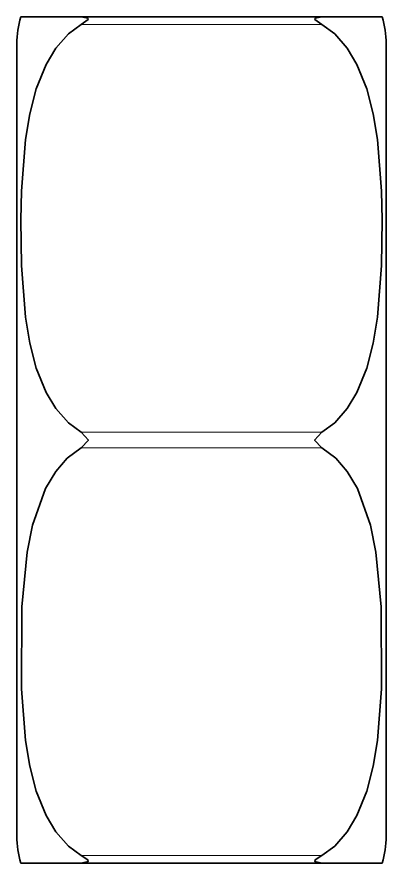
# Model space of a CAD drawing. Extents: x -131 to 1002, y -402 to 783.
# Drawn here: x 554.56 to 556.96, y 173.11 to 178.61 of the extents above; entities that cross this region are included whole.
import ezdxf

# ---------------------------------------------------------------- set-up
doc = ezdxf.new("R2010")
doc.units = 0

msp = doc.modelspace()

# ---------------------------------------------------------------- linework, layer by layer
at = {"color": 7, "lineweight": 35, "ltscale": 0.009787}
for p, q in [((554.976, 178.612), (554.5845, 178.612)), ((556.5411, 178.612), (556.9326, 178.612)), ((554.5845, 173.112), (554.976, 173.112)), ((556.5411, 173.112), (556.9326, 173.112))]:
    msp.add_line(p, q, dxfattribs=at)
at = {"color": 7, "lineweight": 35, "ltscale": 0.03913}
for p, q in [((554.976, 178.612), (556.5411, 178.612)), ((554.976, 173.112), (556.5411, 173.112))]:
    msp.add_line(p, q, dxfattribs=at)
at = {"color": 7, "lineweight": 13, "ltscale": 0.03913}
for p, q in [((554.976, 178.562), (556.5411, 178.562)), ((554.976, 175.912), (556.5411, 175.912)), ((554.976, 175.812), (556.5411, 175.812)), ((554.976, 173.162), (556.5411, 173.162))]:
    msp.add_line(p, q, dxfattribs=at)
at = {"color": 7, "lineweight": 35, "ltscale": 0.030886}
for p, q in [((554.5585, 177.202), (554.5585, 178.4374)), ((556.9585, 177.202), (556.9585, 178.4374))]:
    msp.add_line(p, q, dxfattribs=at)
at = {"color": 7, "lineweight": 35, "ltscale": 0.097885}
for p, q in [((554.5585, 173.2866), (554.5585, 177.202)), ((556.9585, 173.2866), (556.9585, 177.202))]:
    msp.add_line(p, q, dxfattribs=at)
at = {"color": 7, "lineweight": 35}
for points in [[(554.976, 178.612), (555.0192, 178.6047), (555.0225, 178.5956), (554.976, 178.562)], [(556.5411, 178.612), (556.4979, 178.6047), (556.4946, 178.5956), (556.5411, 178.562)], [(554.976, 178.562), (554.8928, 178.5011), (554.8109, 178.4081), (554.7481, 178.3034), (554.6844, 178.1453), (554.6425, 177.9821), (554.6151, 177.8144), (554.589, 177.4787), (554.5847, 177.2932)], [(556.5411, 178.562), (556.6243, 178.5011), (556.7062, 178.4081), (556.7689, 178.3034), (556.8326, 178.1453), (556.8746, 177.9821), (556.902, 177.8144), (556.9281, 177.4787), (556.9324, 177.2932)], [(554.976, 175.912), (554.8928, 175.9729), (554.8109, 176.0659), (554.7481, 176.1706), (554.6844, 176.3287), (554.6425, 176.4919), (554.6151, 176.6596), (554.589, 176.9952), (554.5847, 177.2932)], [(556.5411, 175.912), (556.6243, 175.9729), (556.7062, 176.0659), (556.7689, 176.1706), (556.8326, 176.3287), (556.8746, 176.4919), (556.902, 176.6596), (556.9281, 176.9952), (556.9324, 177.2932)], [(554.976, 175.912), (555.0231, 175.8603), (554.976, 175.812)], [(556.5411, 175.912), (556.494, 175.8603), (556.5411, 175.812)], [(554.976, 173.162), (554.8928, 173.2229), (554.8109, 173.3159), (554.7481, 173.4206), (554.6844, 173.5787), (554.6425, 173.7419), (554.6151, 173.9096), (554.589, 174.2452), (554.5911, 174.7771), (554.6246, 175.1322), (554.66, 175.3091), (554.7451, 175.5473), (554.8109, 175.6579), (554.8844, 175.7432), (554.976, 175.812)], [(556.5411, 173.162), (556.6243, 173.2229), (556.7062, 173.3159), (556.7689, 173.4206), (556.8326, 173.5787), (556.8746, 173.7419), (556.902, 173.9096), (556.9281, 174.2452), (556.926, 174.7771), (556.8925, 175.1322), (556.8571, 175.3091), (556.772, 175.5473), (556.7062, 175.6579), (556.6327, 175.7432), (556.5411, 175.812)], [(554.976, 173.162), (555.0192, 173.1332), (555.0216, 173.1214), (554.976, 173.112)], [(556.5411, 173.162), (556.4979, 173.1332), (556.4955, 173.1214), (556.5411, 173.112)]]:
    msp.add_lwpolyline(points, dxfattribs=at)
for centre, start, end in [((555.1591, 178.4374), 163.0947, 179.9956), ((556.358, 178.4374), 0.0044, 16.9053), ((555.1591, 173.2866), 180.0044, 196.9053), ((556.358, 173.2866), 343.0947, 359.9956)]:
    msp.add_arc(centre, 0.6005, start, end, dxfattribs=at)

doc.saveas('drawing.dxf')
